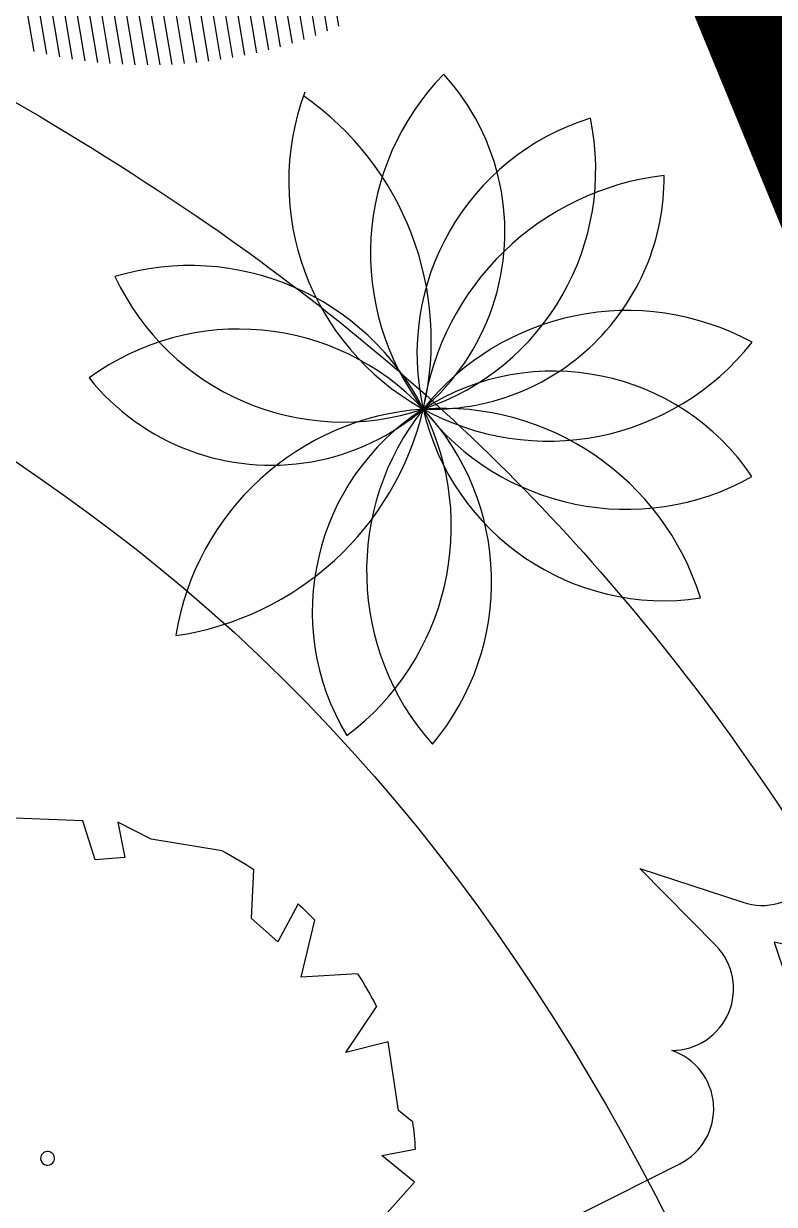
# Model space of a CAD drawing. Extents: x -809667 to 586099, y 3084146 to 3634412.
# Drawn here: x 381308.649 to 381310.127, y 3087207.005 to 3087209.331 of the extents above; entities that cross this region are included whole.
import ezdxf

# ---------------------------------------------------------------- set-up
doc = ezdxf.new("R2010")
doc.units = 0
doc.header["$LTSCALE"] = 0.5
doc.layers.get('0').update_dxf_attribs({"linetype": 'CONTINUOUS'})
for name, color, linetype in [('TREE', 3, 'CONTINUOUS'), ('WIRE-动力', 2, 'CONTINUOUS'), ('文字', 7, 'CONTINUOUS'), ('树', 3, 'CONTINUOUS'), ('树木', 94, 'CONTINUOUS')]:
    doc.layers.add(name, color=color, linetype=linetype)

# ---------------------------------------------------------------- blocks, each defined once
blk = doc.blocks.new('A$C46A015EA')
at = {"layer": '树', "color": 0, "linetype": 'Continuous'}
for centre, radius, start, end in [((1.3283, 4.0957), 1.9685, 227.56436, 31.33046), ((4.1013, 3.6261), 1.8496, 126.16905, 303.0486), ((0.7978, 3.4752), 1.9955, 251.81629, 53.749), ((3.7714, 4.1878), 2.0053, 153.43956, 313.58607), ((2.0899, 4.4107), 1.8992, 199.3601, 10.49099), ((4.6444, 2.7962), 2.0772, 109.31842, 262.8778), ((0.796, 2.5821), 1.783, 359.79096, 92.47149), ((2.8144, 4.6818), 2.1194, 188.63986, 263.62259), ((0.7622, 1.8986), 1.9389, 297.02452, 103.84892), ((1.2569, 1.36), 1.796, 310.77885, 134.4149), ((3.9565, 1.2038), 1.9441, 51.98023, 218.25708), ((3.5462, 0.8149), 2.0088, 38.87776, 198.68157), ((2.1299, 0.3263), 2.2937, 10.26666, 147.15184)]:
    blk.add_arc(centre, radius, start, end, dxfattribs=at)
blk = doc.blocks.new('A$C4C586FE1')
at = {"layer": 'TREE', "color": 0}
for p, q in [((2787.7, 1243.8), (2821.3, 1628.8)), ((2631.6, 1201.9), (2787.7, 1243.8)), ((2635, 1085.7), (2631.6, 1201.9)), ((2775.3, 1105.3), (2635, 1085.7)), ((2702, 977.7), (2775.3, 1105.3)), ((2642.7, 701.9), (2702, 977.7)), ((2274.5, 500.5), (2371.1, 598.9)), ((2371.1, 598.9), (2562.8, 580.2)), ((2418.9, 412.8), (2274.5, 500.5)), ((2129.9, 415.1), (2351.7, 350.2)), ((2132, 192.5), (2129.9, 415.1)), ((1825.7, 254.4), (1999.5, 124.4)), ((1858.7, 85.1), (1825.7, 254.4)), ((1175.5, 133.3), (1301.7, 9.6)), ((1301.7, 9.6), (1413.5, 131.8)), ((1413.5, 131.8), (1432.3, 0)), ((1540.1, 5.2), (1587.1, 58.5)), ((1587.1, 58.5), (1858.7, 85.1))]:
    blk.add_line(p, q, dxfattribs=at)
at = {"layer": 'TREE', "color": 0, "linetype": 'Continuous'}
for start_param, end_param in [(0.01341, 3.155003), (3.155003, 6.296595)]:
    blk.add_ellipse((1466.4, 1447.2), major_axis=(19.2, 19.2), ratio=1, start_param=start_param, end_param=end_param, dxfattribs=at)
at = {"layer": 'TREE', "color": 0, "extrusion": (0, 0, -1)}
for start_param, end_param in [(1.314933, 1.417635), (1.573401, 1.638153), (1.829101, 1.934165), (2.270337, 2.346427)]:
    blk.add_ellipse((1418.5, 1418.4), major_axis=(1003, 1003), ratio=1, start_param=start_param, end_param=end_param, dxfattribs=at)
blk = doc.blocks.new('红枫')
at = {"color": 0}
blk.add_lwpolyline([(-4.3, -1909.9), (-107.2, -1485, 0.665495), (-560.7, -1412.2, 0.665495), (-932.9, -1143), (-1306, -1370.8), (-1078.3, -997.6, 0.665495), (-1347.5, -625.5, 0.665495)], format="xyb", dxfattribs=at)
blk.add_lwpolyline([(-4.3, -1909.9), (-107.2, -1485, 0.665495), (-560.7, -1412.2, 0.665495), (-932.9, -1143), (-1306, -1370.8), (-1078.3, -997.6, 0.665495), (-1347.5, -625.5, 0.665495)], format="xyb", dxfattribs=at)
blk.add_lwpolyline([(-783.4, -678.1), (-892.4, -911.5), (-736.7, -895.9)], dxfattribs=at)
blk = doc.blocks.new('03')
at = {"layer": '树木', "color": 0}
for p, q in [((0.3498, 1.4883), (0.2095, 1.205)), ((0.3796, 1.481), (0.2395, 1.198)), ((0.4092, 1.4731), (0.2691, 1.1903)), ((0.4383, 1.4644), (0.2984, 1.1819)), ((0.4672, 1.455), (0.3274, 1.1727)), ((0.4957, 1.4449), (0.356, 1.1629)), ((0.5238, 1.4342), (0.3843, 1.1524)), ((0.5516, 1.4227), (0.4122, 1.1413)), ((0.5791, 1.4106), (0.4398, 1.1294)), ((0.6063, 1.3979), (0.4671, 1.1169)), ((0.6331, 1.3844), (0.4941, 1.1037)), ((0.6596, 1.3703), (0.5207, 1.0898)), ((0.6857, 1.3555), (0.5469, 1.0753)), ((0.7115, 1.34), (0.5729, 1.06)), ((0.737, 1.3238), (0.5985, 1.0441)), ((0.7621, 1.307), (0.6237, 1.0275)), ((0.7869, 1.2895), (0.6487, 1.0103)), ((0.8114, 1.2712), (0.6732, 0.9923)), ((0.8355, 1.2523), (0.6975, 0.9736)), ((0.8592, 1.2326), (0.7213, 0.9542)), ((0.8826, 1.2122), (0.7448, 0.9341)), ((0.9056, 1.191), (0.768, 0.9132)), ((0.9282, 1.1691), (0.7907, 0.8916)), ((0.9504, 1.1464), (0.8131, 0.8691)), ((0.9722, 1.1228), (0.8351, 0.8459)), ((0.9936, 1.0985), (0.8567, 0.8219))]:
    blk.add_line(p, q, dxfattribs=at)
blk = doc.blocks.new('123123')
at = {"layer": '文字', "color": 8}
for points, knots in [([(382021.6478, 3087267.5182), (382021.6794, 3087267.218), (382021.7106, 3087266.9205), (382021.8147, 3087266.046), (382021.8983, 3087265.4868), (382022.115, 3087264.5927), (382022.2317, 3087264.2364), (382022.5269, 3087263.6031), (382022.7052, 3087263.3279), (382023.0524, 3087262.9585), (382023.1959, 3087262.8371), (382023.5367, 3087262.6006), (382023.7303, 3087262.4881), (382024.3505, 3087262.1628), (382024.8209, 3087261.9598), (382025.5726, 3087261.5778), (382025.8547, 3087261.4212), (382026.338, 3087261.0871), (382026.5449, 3087260.9166), (382026.9113, 3087260.5447), (382027.0737, 3087260.3439), (382027.6361, 3087259.5205), (382027.9035, 3087258.8248), (382028.3062, 3087257.389), (382028.4415, 3087256.6454), (382028.7097, 3087255.2064), (382028.8428, 3087254.5109), (382029.1338, 3087253.5346), (382029.2594, 3087253.2006), (382029.5781, 3087252.5732), (382029.7777, 3087252.2964), (382030.27, 3087251.8014), (382030.5596, 3087251.5858), (382031.5265, 3087251.034), (382032.3172, 3087250.7711), (382034.0893, 3087250.3797), (382035.0684, 3087250.2502), (382036.3511, 3087250.1043), (382036.6286, 3087250.074), (382036.9071, 3087250.0436), (382036.9112, 3087250.0431), (382036.9153, 3087250.0427), (382036.9194, 3087250.0423), (382037.5763, 3087249.9706), (382038.2332, 3087249.8989), (382038.8901, 3087249.8272)], [0, 0, 0, 0, 0.809904, 0.809904, 2.429711, 2.429711, 3.66837, 3.66837, 4.926642, 4.926642, 5.673722, 5.673722, 6.420801, 6.420801, 7.887995, 7.887995, 8.767827, 8.767827, 9.468061, 9.468061, 10.168296, 10.168296, 12.19742, 12.19742, 14.226544, 14.226544, 16.255668, 16.255668, 17.461197, 17.461197, 18.836307, 18.836307, 20.211417, 20.211417, 22.844117, 22.844117, 25.476818, 25.476818, 26.19649, 26.19649, 26.19649, 26.207121, 26.207121, 26.207121, 27.904975, 27.904975, 27.904975, 27.904975]), ([(382021.0511, 3087267.4555), (382021.2551, 3087265.513), (382021.6111, 3087262.1233), (382028.5109, 3087260.5581), (382027.0727, 3087250.5132), (382033.6693, 3087249.7934), (382036.842, 3087249.4471), (382036.842, 3087249.4471), (382036.842, 3087249.4471), (382036.842, 3087249.4471), (382037.5136, 3087249.3738), (382038.1853, 3087249.3006), (382038.8569, 3087249.2273)], [0, 0, 0, 0, 5.241042, 9.145642, 17.995634, 26.196498, 26.196498, 26.196498, 26.196498, 26.196498, 26.196498, 27.932578, 27.932578, 27.932578, 27.932578])]:
    blk.add_open_spline(points, degree=3, knots=knots, dxfattribs=at)
for name, p, xscale, yscale, zscale, rotation in [('03', (382025.9082, 3087262.7542), 0.7999999999999998, 0.7999999999999998, 0.7999999999999998, 215.9119011420869), ('A$C46A015EA', (382025.9099, 3087261.5547), 0.2560000000000001, 0.2560000000000001, 0.2560000000000001, 268.002463306846), ('红枫', (382027.7677, 3087259.4987), 0.0004876369982957843, 0.0004876369982957843, 0.04876370063039211, 283.1089006423777), ('A$C4C586FE1', (382026.5649, 3087258.6993), 0.0005, 0.0005, 0.0005, 92.80541082498242)]:
    blk.add_blockref(name, p, dxfattribs=dict(at, xscale=xscale, yscale=yscale, zscale=zscale, rotation=rotation))

msp = doc.modelspace()

# ---------------------------------------------------------------- linework, layer by layer
at = {"layer": 'WIRE-动力', "linetype": 'Continuous', "const_width": 0.175}
msp.add_lwpolyline([(381314.1441, 3087199.4254), (381303.8292, 3087224.5066)], dxfattribs=at)

# ---------------------------------------------------------------- block references
at = {"layer": '文字'}
msp.add_blockref('123123', (-717.1099, -52.3003), dxfattribs=at)

doc.saveas('drawing.dxf')
